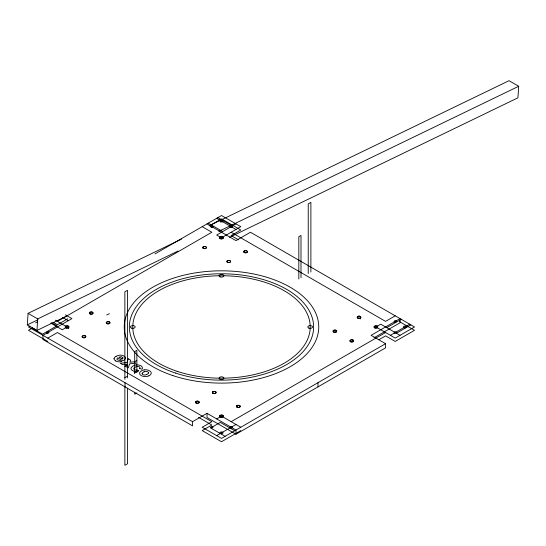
<?xml version="1.0" encoding="UTF-8"?>
<svg xmlns="http://www.w3.org/2000/svg" width="546" height="546" viewBox="0 0 546 546"><rect width="100%" height="100%" fill="white"/><g stroke="black" fill="none" stroke-linecap="round" stroke-linejoin="round"><path stroke-width="0.82" d="M66.1 316.366L36.951 330.466L27.3 324.897L28.078 313.343L181.497 239.128M36.951 330.466L37.729 318.912L178.112 251.01M209.118 225.771L509.049 80.685L518.7 86.261L517.922 97.816L229.491 237.333M29.907 326.139L28.474 326.965L192.54 421.683L207.023 413.329L235.974 430.043L235.974 434.22L207.023 417.506L207.023 413.329M35.627 322.836L37.77 321.601M155.016 253.904L221.499 215.527L240.8 226.672L221.499 237.81L216.673 235.026L235.974 223.88M32.767 327.832L28.474 330.31L47.782 341.448M209.343 225.887L221.499 218.871L240.8 230.009L231.149 235.585L238.534 239.851M33.299 329.75L34.732 328.924M57.432 321.389L211.848 232.241L202.197 226.672M67.772 318.762L57.432 324.733L53.296 322.345M47.782 338.104L57.432 332.534L211.848 421.683L202.197 427.259L221.499 438.404L385.565 343.68L385.565 347.857L235.974 434.22M136.869 392.956L134.698 394.212L134.698 392.506M216.673 418.898L221.499 416.113L240.8 427.259M395.215 315.82L385.565 321.389L231.149 232.241M386.766 327.661L401.242 319.301M373.983 337.831L400.041 322.782L400.041 318.605L371.089 335.319L385.565 343.68M231.149 421.683L385.565 332.534M378.91 339.714L385.565 335.879L395.215 341.448L414.516 330.31L399.501 321.642M216.673 435.612L235.974 424.474M390.39 335.319L409.691 324.174M396.416 333.231L410.899 324.877M240.8 430.603L221.499 441.748L202.197 430.603L211.848 425.027L198.546 417.349M218.769 231.34L518.7 86.261M27.3 324.897L38.043 319.703M106.743 314.967L109.446 313.663M124.863 366.366L127.518 365.083M134.698 361.609L136.869 360.558M124.863 377.545L127.518 376.262M134.698 372.788L136.869 371.737M148.751 375.88L148.983 375.771A7.542 4.354 0 0 0 149.857 375.273L150.041 375.136A5.535 3.194 0 0 0 150.15 371.212L149.925 371.096A5.644 3.256 0 0 0 144.158 369.854M146.772 374.495L146.171 374.74A3.071 1.774 0 0 1 144.997 375A2.518 1.454 0 0 1 142.137 373.457M144.042 371.799L144.335 371.676A3.167 1.829 0 0 1 145.659 371.369A2.518 1.454 0 0 1 148.526 372.911M139.462 368.291C144.246 371.369 142.745 365.315 139.537 365.254A4.798 2.771 0 0 0 135.231 365.144L133.477 365.8A9.971 5.76 0 0 0 132.753 366.209L131.402 367.356A4.839 2.791 0 0 0 131.709 369.976L132.419 370.481A8.074 4.661 0 0 0 133.006 370.816C135.695 372.966 142.82 370.181 135.824 370.038C134.2 370.352 132.678 368.257 134.732 367.478A10.463 6.04 0 0 1 135.381 367.089L137.244 366.414A1.959 1.133 0 0 1 137.496 366.393A2.157 1.249 0 0 1 139.605 366.973A2.157 1.249 0 0 1 139.551 368.325M217.874 217.615L232.35 225.969M216.673 218.311L235.974 229.456M208.224 223.184L222.7 231.545M207.023 223.88L235.974 240.602L250.45 232.241L414.516 326.965L395.215 338.104L375.914 326.965L380.739 324.174L400.041 335.319M65.39 314.844L71.908 318.605L42.957 335.319L42.957 339.503L192.54 425.866L192.54 421.683M62.497 317.349L68.284 320.693M55.364 320.195L67.083 326.965L62.258 329.75L50.819 323.143M122.106 358.961L118.926 357.125L121.471 356.688L122.973 357.91M51.515 322.618L57.03 325.798L42.554 334.159L32.903 328.583M234.766 430.739L220.291 422.386L210.64 427.955L225.116 436.315M28.078 313.343L37.729 318.912M121.635 361.479C121.062 359.978 114.544 360.606 117.615 357.842L122.911 360.899L124.761 359.568L125.471 358.292A4.716 2.723 0 0 0 124.761 356.681L124.256 356.279A6.886 3.979 0 0 0 123.649 355.91L123.444 355.808A4.859 2.805 0 0 0 120.14 355.159A5.044 2.914 0 0 0 118.311 355.419L116.537 356.081A9.876 5.706 0 0 0 116.045 356.347M377.266 326.18L377.266 327.853M360.374 316.434L360.374 318.939M353.132 340.11L353.132 341.782M336.247 330.364L336.247 332.036M318.004 382.685L318.004 386.861M310.886 272.024L310.886 202.361L308.231 203.897L308.231 273.553M300.996 277.73L300.996 235.456L298.826 236.711L298.826 278.986M244.274 250.962L244.274 252.634M237.032 405.582L237.032 407.255M227.382 260.715L227.382 262.387M220.147 237.032L220.147 238.704M220.147 415.335L220.147 417.007M212.906 391.653L212.906 393.325M203.255 246.785L203.255 248.457M196.021 401.406L196.021 403.078M136.869 372.495L136.869 350.334L134.698 351.59L134.698 373.751M127.518 377.893L127.518 290.301L124.863 291.837L124.863 379.422M127.518 388.097L127.518 463.779L124.863 465.315L124.863 386.227M124.986 382.685L124.986 386.861M109.446 322.004L109.446 323.676M92.561 312.251L92.561 313.923M85.319 335.933L85.319 337.605M68.434 326.18L68.434 328.692M142.062 373.444A4.573 2.641 0 0 1 144.11 371.86M148.601 372.925A4.518 2.607 0 0 1 146.71 374.44M144.192 369.942A6.177 3.563 0 0 0 141.475 370.83L139.687 372.461L139.728 374.14A6.456 3.726 0 0 0 141.721 375.839L141.953 375.941A5.583 3.221 0 0 0 148.73 375.873M123.041 357.917A2.887 1.665 0 0 1 122.072 358.94M121.71 361.568A5.167 2.983 0 0 1 115.718 360.94M115.8 360.892A8.094 4.675 0 0 1 115.322 360.599L114.353 359.671A4.382 2.525 0 0 1 114.107 358.367M114.032 358.353A6.613 3.815 0 0 1 116.086 356.374M128.235 358.79L127.081 362.51L120.263 363.24L122.652 364.619L126.658 364.127L125.805 366.441L128.303 367.881L129.579 363.854L135.879 363.199L133.483 361.821L129.914 362.251L130.74 360.23L128.235 358.79M172.87 375.587A97.243 56.142 0 0 0 318.741 326.965A97.243 56.142 0 0 0 172.87 278.344A97.243 56.142 0 0 0 172.87 375.587M175.43 373.027A92.131 53.187 0 0 0 313.622 326.965A92.131 53.187 0 0 0 175.43 280.897A92.131 53.187 0 0 0 175.43 373.027M220.154 379.327A2.389 1.379 0 0 0 223.88 378.282A2.389 1.379 0 0 0 220.454 376.945A2.389 1.379 0 0 0 220.154 379.327M131.443 328.105A2.389 1.379 0 0 0 135.162 327.061A2.389 1.379 0 0 0 131.736 325.723A2.389 1.379 0 0 0 131.443 328.105M220.154 276.883A2.389 1.379 0 0 0 223.88 275.839A2.389 1.379 0 0 0 220.454 274.501A2.389 1.379 0 0 0 220.154 276.883M308.872 328.105A2.389 1.379 0 0 0 312.592 327.061A2.389 1.379 0 0 0 309.166 325.723A2.389 1.379 0 0 0 308.872 328.105M220.523 416.946A1.74 1.003 0 0 0 223.232 416.188A1.74 1.003 0 0 0 220.734 415.213A1.74 1.003 0 0 0 220.523 416.946M237.408 407.193A1.74 1.003 0 0 0 240.124 406.436A1.74 1.003 0 0 0 237.626 405.46A1.74 1.003 0 0 0 237.408 407.193M213.39 393.304A1.74 1.003 0 0 0 215.998 392.431A1.74 1.003 0 0 0 213.39 391.564A1.74 1.003 0 0 0 213.39 393.304M196.396 403.016A1.74 1.003 0 0 0 199.106 402.259A1.74 1.003 0 0 0 196.608 401.283A1.74 1.003 0 0 0 196.396 403.016M107.125 323.614A1.74 1.003 0 0 0 109.835 322.857A1.74 1.003 0 0 0 107.337 321.881A1.74 1.003 0 0 0 107.125 323.614M90.336 313.902A1.74 1.003 0 0 0 92.95 313.035A1.74 1.003 0 0 0 90.336 312.162A1.74 1.003 0 0 0 90.336 313.902M66.107 327.798A1.74 1.003 0 0 0 68.816 327.034A1.74 1.003 0 0 0 66.319 326.058A1.74 1.003 0 0 0 66.107 327.798M82.992 337.544A1.74 1.003 0 0 0 85.708 336.786A1.74 1.003 0 0 0 83.21 335.81A1.74 1.003 0 0 0 82.992 337.544M227.757 262.326A1.74 1.003 0 0 0 230.473 261.568A1.74 1.003 0 0 0 227.975 260.592A1.74 1.003 0 0 0 227.757 262.326M374.938 327.798A1.74 1.003 0 0 0 377.648 327.034A1.74 1.003 0 0 0 375.15 326.058A1.74 1.003 0 0 0 374.938 327.798M350.812 341.728A1.74 1.003 0 0 0 353.521 340.963A1.74 1.003 0 0 0 351.023 339.987A1.74 1.003 0 0 0 350.812 341.728M333.92 331.975A1.74 1.003 0 0 0 336.629 331.21A1.74 1.003 0 0 0 334.132 330.241A1.74 1.003 0 0 0 333.92 331.975M358.046 318.045A1.74 1.003 0 0 0 360.756 317.281A1.74 1.003 0 0 0 358.265 316.311A1.74 1.003 0 0 0 358.046 318.045M244.751 252.614A1.74 1.003 0 0 0 247.365 251.74A1.74 1.003 0 0 0 244.751 250.873A1.74 1.003 0 0 0 244.751 252.614M220.625 238.684A1.74 1.003 0 0 0 223.239 237.81A1.74 1.003 0 0 0 220.625 236.944A1.74 1.003 0 0 0 220.625 238.684M203.74 248.43A1.74 1.003 0 0 0 206.347 247.563A1.74 1.003 0 0 0 203.74 246.696A1.74 1.003 0 0 0 203.74 248.43M177.136 371.321A88.718 51.222 0 0 0 310.21 326.965A88.718 51.222 0 0 0 177.136 282.603A88.718 51.222 0 0 0 177.136 371.321M66.093 327.907A1.911 1.106 0 0 0 68.994 326.986A1.911 1.106 0 0 0 66.155 325.996A1.911 1.106 0 0 0 66.093 327.907M90.22 313.977A1.911 1.106 0 0 0 93.12 313.056A1.911 1.106 0 0 0 90.281 312.066A1.911 1.106 0 0 0 90.22 313.977M82.985 337.66A1.911 1.106 0 0 0 85.879 336.732A1.911 1.106 0 0 0 83.047 335.749A1.911 1.106 0 0 0 82.985 337.66M107.112 323.73A1.911 1.106 0 0 0 110.005 322.802A1.911 1.106 0 0 0 107.173 321.819A1.911 1.106 0 0 0 107.112 323.73M220.454 417.035A1.911 1.106 0 0 0 223.403 416.175A1.911 1.106 0 0 0 220.632 415.131A1.911 1.106 0 0 0 220.454 417.035M237.339 407.289A1.911 1.106 0 0 0 240.295 406.422A1.911 1.106 0 0 0 237.524 405.378A1.911 1.106 0 0 0 237.339 407.289M196.321 403.105A1.911 1.106 0 0 0 199.276 402.245A1.911 1.106 0 0 0 196.505 401.201A1.911 1.106 0 0 0 196.321 403.105M213.213 393.359A1.911 1.106 0 0 0 216.168 392.492A1.911 1.106 0 0 0 213.397 391.448A1.911 1.106 0 0 0 213.213 393.359M374.925 327.907A1.911 1.106 0 0 0 377.825 326.986A1.911 1.106 0 0 0 374.986 325.996A1.911 1.106 0 0 0 374.925 327.907M350.798 341.837A1.911 1.106 0 0 0 353.692 340.916A1.911 1.106 0 0 0 350.86 339.926A1.911 1.106 0 0 0 350.798 341.837M358.04 318.154A1.911 1.106 0 0 0 360.933 317.233A1.911 1.106 0 0 0 358.094 316.25A1.911 1.106 0 0 0 358.04 318.154M333.906 332.084A1.911 1.106 0 0 0 336.807 331.163A1.911 1.106 0 0 0 333.968 330.18A1.911 1.106 0 0 0 333.906 332.084M220.454 238.739A1.911 1.106 0 0 0 223.403 237.872A1.911 1.106 0 0 0 220.632 236.827A1.911 1.106 0 0 0 220.454 238.739M244.581 252.668A1.911 1.106 0 0 0 247.529 251.802A1.911 1.106 0 0 0 244.758 250.757A1.911 1.106 0 0 0 244.581 252.668M203.562 248.485A1.911 1.106 0 0 0 206.518 247.625A1.911 1.106 0 0 0 203.747 246.58A1.911 1.106 0 0 0 203.562 248.485M227.689 262.414A1.911 1.106 0 0 0 230.644 261.554A1.911 1.106 0 0 0 227.873 260.51A1.911 1.106 0 0 0 227.689 262.414M220.625 221.84A1.549 0.894 0 0 0 223.048 221.157A1.549 0.894 0 0 0 220.816 220.291A1.549 0.894 0 0 0 220.625 221.84M403.992 327.702A1.549 0.894 0 0 0 406.415 327.027A1.549 0.894 0 0 0 404.183 326.16A1.549 0.894 0 0 0 403.992 327.702M220.625 433.572A1.549 0.894 0 0 0 223.048 432.896A1.549 0.894 0 0 0 220.816 432.022A1.549 0.894 0 0 0 220.625 433.572M47.14 333.08A1.14 0.662 0 0 0 48.922 332.582A1.14 0.662 0 0 0 47.277 331.941A1.14 0.662 0 0 0 47.14 333.08M211.206 427.805A1.14 0.662 0 0 0 212.988 427.306A1.14 0.662 0 0 0 211.343 426.665A1.14 0.662 0 0 0 211.206 427.805M230.576 427.832A1.14 0.662 0 0 0 232.289 427.259A1.14 0.662 0 0 0 230.576 426.685A1.14 0.662 0 0 0 230.576 427.832M394.642 333.108A1.14 0.662 0 0 0 396.355 332.534A1.14 0.662 0 0 0 394.642 331.961A1.14 0.662 0 0 0 394.642 333.108M394.574 321.935A1.14 0.662 0 0 0 396.355 321.437A1.14 0.662 0 0 0 394.717 320.795A1.14 0.662 0 0 0 394.574 321.935M230.576 227.238A1.14 0.662 0 0 0 232.289 226.672A1.14 0.662 0 0 0 230.576 226.099A1.14 0.662 0 0 0 230.576 227.238M211.275 227.238A1.14 0.662 0 0 0 212.988 226.672A1.14 0.662 0 0 0 211.275 226.099A1.14 0.662 0 0 0 211.275 227.238"/></g></svg>
